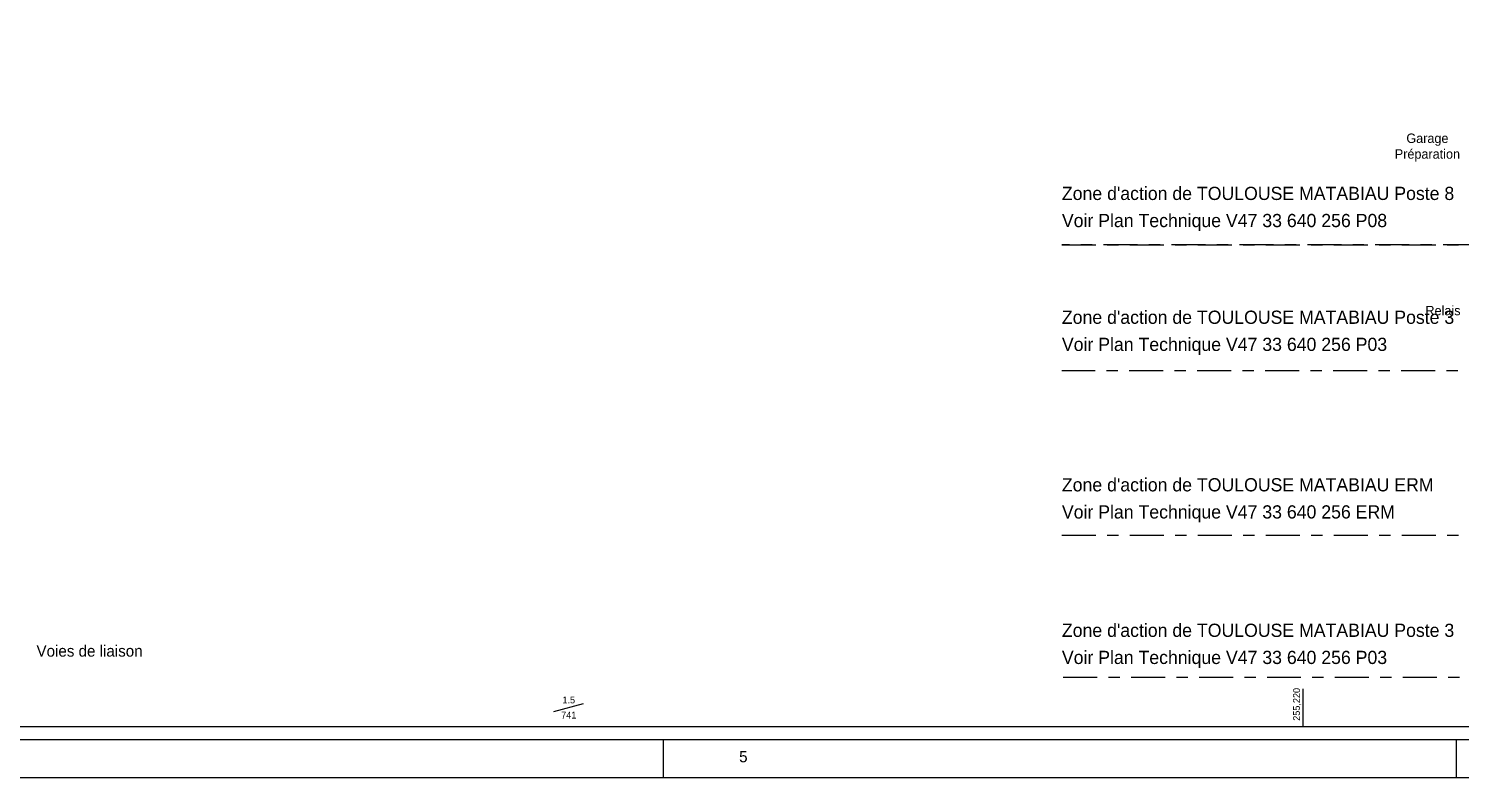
# Model space of a CAD drawing. Header units: metres. Extents: x 0 to 4410, y 0 to 594.
# Drawn here: x 671.8 to 1051, y 0 to 198.4 of the extents above; entities that cross this region are included whole.
import ezdxf
from ezdxf.enums import TextEntityAlignment as Align

# ---------------------------------------------------------------- set-up
doc = ezdxf.new("R2010")
doc.units = ezdxf.units.M
doc.linetypes.add('AXES', pattern=[36, 18, -6, 6, -6])
doc.linetypes.add('CONTINU', pattern=[5000, 5000, 0])
for name, color, linetype in [('FORMAT', 7, 'Continuous'), ('Limites de Poste', 7, 'AXES'), ('PROFIL', 7, 'Continuous'), ('ptce', 7, 'CONTINU')]:
    doc.layers.add(name, color=color, linetype=linetype)
doc.styles.add('es_norme', font='es_isocp.shx')
doc.styles.add('ISO8C1', font='es_isocp.shx')

# ---------------------------------------------------------------- blocks, each defined once
blk = doc.blocks.new('DECLIV1')
blk.add_line((-3.91, -1.05), (3.91, 1.05))
at = {"linetype": 'CONTINU', "style": 'ISO8C1', "flags": 1}
blk.add_attdef('PK', text='', height=1.8, dxfattribs=at).set_placement((0, 6.39), align=Align.MIDDLE)
at = {"color": 0, "linetype": 'Continuous', "style": 'ISO8C1'}
for tag, p in [('DECLI', (0, 2)), ('DISTANCE', (0, -2))]:
    blk.add_attdef(tag, text='', height=1.8, dxfattribs=at).set_placement(p, align=Align.MIDDLE)

msp = doc.modelspace()

# ---------------------------------------------------------------- linework, layer by layer
at = {"linetype": 'AXES', "ltscale": 0.5}
for points in [[(1395.368, 148.583), (1395.368, 148.583), (1291.295, 147.955), (1229.254, 115.143), (1217.483, 141.105), (945.479, 141.105)], [(945.479, 141.105), (1217.483, 141.105)], [(1246.326, 109.682), (1246.326, 112.175), (1188.205, 112.175), (1188.205, 108.807), (1069.506, 108.807), (1069.506, 110.897), (1062.302, 110.897), (1062.302, 107.762), (945.479, 107.762)], [(945.479, 64.176), (1185.767, 64.176), (1185.767, 59.438), (1196.475, 59.438), (1206.5, 62.924), (1246.326, 99.503)], [(1350.796, 26.431), (945.479, 26.431)]]:
    msp.add_lwpolyline(points, dxfattribs=at)
at = {"layer": 'FORMAT', "linetype": 'Continuous', "ltscale": 0.8}
for p, q in [((840, 0), (840, 10)), ((1050, 0), (1050, 10))]:
    msp.add_line(p, q, dxfattribs=at)
for points in [[(0, 0), (4410, 0), (4410, 594), (0, 594)], [(10, 10), (4400, 10), (4400, 584), (10, 584)]]:
    msp.add_lwpolyline(points, close=True, dxfattribs=at)
at = {"layer": 'PROFIL', "linetype": 'Continuous'}
for p, q in [((1009.411, 13.5), (1009.411, 23.5)), ((141.967, 13.5), (2552.917, 13.5))]:
    msp.add_line(p, q, dxfattribs=at)

# ---------------------------------------------------------------- block references
msp.add_blockref('DECLIV1', (814.873, 18.5), dxfattribs=at).add_auto_attribs({'DECLI': '1.5', 'DISTANCE': '741'})

# ---------------------------------------------------------------- texts
at = {"linetype": 'Continuous', "style": 'es_norme'}
msp.add_text('Voies de liaison', height=3, dxfattribs=at).set_placement((673.911, 33.5), align=Align.MIDDLE_LEFT)
at = {"layer": 'FORMAT', "linetype": 'Continuous', "ltscale": 0.8, "style": 'es_norme'}
msp.add_text('5', height=3, dxfattribs=at).set_placement((860, 4))
at = {"layer": 'Limites de Poste', "linetype": 'Continuous', "style": 'es_norme'}
for s, p in [("Zone d'action de TOULOUSE MATABIAU Poste 8", (945.479, 152.999)), ('Voir Plan Technique V47 33 640 256 P08', (945.479, 145.812)), ("Zone d'action de TOULOUSE MATABIAU Poste 3", (945.479, 120.181)), ('Voir Plan Technique V47 33 640 256 P03', (945.479, 112.994)), ("Zone d'action de TOULOUSE MATABIAU ERM", (945.479, 75.785)), ('Voir Plan Technique V47 33 640 256 ERM', (945.479, 68.598)), ("Zone d'action de TOULOUSE MATABIAU Poste 3", (945.479, 37.228)), ('Voir Plan Technique V47 33 640 256 P03', (945.479, 30.041))]:
    msp.add_text(s, height=3.5, dxfattribs=at).set_placement(p)
at = {"layer": 'PROFIL', "linetype": 'Continuous', "style": 'es_norme'}
msp.add_text('255,220', height=1.8, rotation=90, dxfattribs=at).set_placement((1007.611, 15), align=Align.MIDDLE_LEFT)
at = {"layer": 'ptce', "linetype": 'Continuous', "char_height": 2.5, "attachment_point": 5, "style": 'es_norme'}
for s, insert in [('Garage\\PPréparation', (1042.277, 166.899)), ('Relais', (1046.4, 123.686))]:
    msp.add_mtext_dynamic_manual_height_columns(s, width=21.52773, gutter_width=17.5, heights=[0], dxfattribs=dict(at, insert=insert))

doc.saveas('drawing.dxf')
